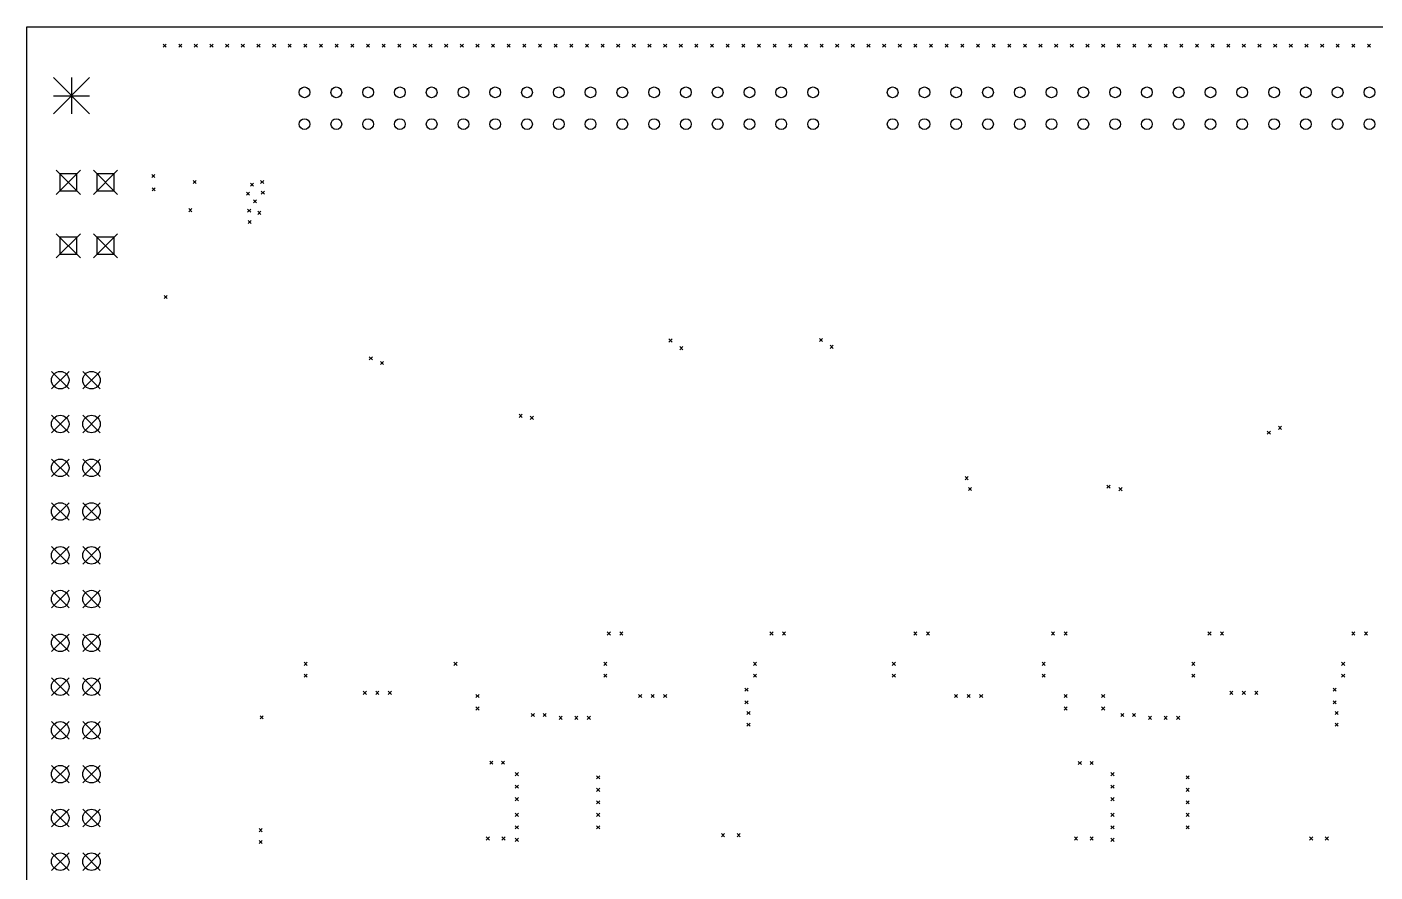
# Model space of a CAD drawing. Extents: x 53 to 275, y -173 to -40.
# Drawn here: x 55 to 162.7, y -107.6 to -40 of the extents above; entities that cross this region are included whole.
import ezdxf

# ---------------------------------------------------------------- set-up
doc = ezdxf.new("R2010")
doc.units = 0
doc.layers.add('BLACK', color=7, linetype='CONTINUOUS')

msp = doc.modelspace()

# ---------------------------------------------------------------- linework, layer by layer
at = {"layer": 'BLACK', "linetype": 'CONTINUOUS'}
for p, q in [((55, -140), (55, -40)), ((55, -40), (275, -40)), ((65.875, -41.375), (66.125, -41.625)), ((66.125, -41.375), (65.875, -41.625)), ((67.125, -41.375), (67.375, -41.625)), ((67.375, -41.375), (67.125, -41.625)), ((68.375, -41.375), (68.625, -41.625)), ((68.625, -41.375), (68.375, -41.625)), ((69.625, -41.375), (69.875, -41.625)), ((69.875, -41.375), (69.625, -41.625)), ((70.875, -41.375), (71.125, -41.625)), ((71.125, -41.375), (70.875, -41.625)), ((72.125, -41.375), (72.375, -41.625)), ((72.375, -41.375), (72.125, -41.625)), ((73.375, -41.375), (73.625, -41.625)), ((73.625, -41.375), (73.375, -41.625)), ((74.625, -41.375), (74.875, -41.625)), ((74.875, -41.375), (74.625, -41.625)), ((75.875, -41.375), (76.125, -41.625)), ((76.125, -41.375), (75.875, -41.625)), ((77.125, -41.375), (77.375, -41.625)), ((77.375, -41.375), (77.125, -41.625)), ((78.375, -41.375), (78.625, -41.625)), ((78.625, -41.375), (78.375, -41.625)), ((79.625, -41.375), (79.875, -41.625)), ((79.875, -41.375), (79.625, -41.625)), ((80.875, -41.375), (81.125, -41.625)), ((81.125, -41.375), (80.875, -41.625)), ((82.125, -41.375), (82.375, -41.625)), ((82.375, -41.375), (82.125, -41.625)), ((83.375, -41.375), (83.625, -41.625)), ((83.625, -41.375), (83.375, -41.625)), ((84.625, -41.375), (84.875, -41.625)), ((84.875, -41.375), (84.625, -41.625)), ((85.875, -41.375), (86.125, -41.625)), ((86.125, -41.375), (85.875, -41.625)), ((87.125, -41.375), (87.375, -41.625)), ((87.375, -41.375), (87.125, -41.625)), ((88.375, -41.375), (88.625, -41.625)), ((88.625, -41.375), (88.375, -41.625)), ((89.625, -41.375), (89.875, -41.625)), ((89.875, -41.375), (89.625, -41.625)), ((90.875, -41.375), (91.125, -41.625)), ((91.125, -41.375), (90.875, -41.625)), ((92.125, -41.375), (92.375, -41.625)), ((92.375, -41.375), (92.125, -41.625)), ((93.375, -41.375), (93.625, -41.625)), ((93.625, -41.375), (93.375, -41.625)), ((94.625, -41.375), (94.875, -41.625)), ((94.875, -41.375), (94.625, -41.625)), ((95.875, -41.375), (96.125, -41.625)), ((96.125, -41.375), (95.875, -41.625)), ((97.125, -41.375), (97.375, -41.625)), ((97.375, -41.375), (97.125, -41.625)), ((98.375, -41.375), (98.625, -41.625)), ((98.625, -41.375), (98.375, -41.625)), ((99.625, -41.375), (99.875, -41.625)), ((99.875, -41.375), (99.625, -41.625)), ((100.875, -41.375), (101.125, -41.625)), ((101.125, -41.375), (100.875, -41.625)), ((102.125, -41.375), (102.375, -41.625)), ((102.375, -41.375), (102.125, -41.625)), ((103.375, -41.375), (103.625, -41.625)), ((103.625, -41.375), (103.375, -41.625)), ((104.625, -41.375), (104.875, -41.625)), ((104.875, -41.375), (104.625, -41.625)), ((105.875, -41.375), (106.125, -41.625)), ((106.125, -41.375), (105.875, -41.625)), ((107.125, -41.375), (107.375, -41.625)), ((107.375, -41.375), (107.125, -41.625)), ((108.375, -41.375), (108.625, -41.625)), ((108.625, -41.375), (108.375, -41.625)), ((109.625, -41.375), (109.875, -41.625)), ((109.875, -41.375), (109.625, -41.625)), ((110.875, -41.375), (111.125, -41.625)), ((111.125, -41.375), (110.875, -41.625)), ((112.125, -41.375), (112.375, -41.625)), ((112.375, -41.375), (112.125, -41.625)), ((113.375, -41.375), (113.625, -41.625)), ((113.625, -41.375), (113.375, -41.625)), ((114.625, -41.375), (114.875, -41.625)), ((114.875, -41.375), (114.625, -41.625)), ((115.875, -41.375), (116.125, -41.625)), ((116.125, -41.375), (115.875, -41.625)), ((117.125, -41.375), (117.375, -41.625)), ((117.375, -41.375), (117.125, -41.625)), ((118.375, -41.375), (118.625, -41.625)), ((118.625, -41.375), (118.375, -41.625)), ((119.625, -41.375), (119.875, -41.625)), ((119.875, -41.375), (119.625, -41.625)), ((120.875, -41.375), (121.125, -41.625)), ((121.125, -41.375), (120.875, -41.625)), ((122.125, -41.375), (122.375, -41.625)), ((122.375, -41.375), (122.125, -41.625)), ((123.375, -41.375), (123.625, -41.625)), ((123.625, -41.375), (123.375, -41.625)), ((124.625, -41.375), (124.875, -41.625)), ((124.875, -41.375), (124.625, -41.625)), ((125.875, -41.375), (126.125, -41.625)), ((126.125, -41.375), (125.875, -41.625)), ((127.125, -41.375), (127.375, -41.625)), ((127.375, -41.375), (127.125, -41.625)), ((128.375, -41.375), (128.625, -41.625)), ((128.625, -41.375), (128.375, -41.625)), ((129.625, -41.375), (129.875, -41.625)), ((129.875, -41.375), (129.625, -41.625)), ((130.875, -41.375), (131.125, -41.625)), ((131.125, -41.375), (130.875, -41.625)), ((132.125, -41.375), (132.375, -41.625)), ((132.375, -41.375), (132.125, -41.625)), ((133.375, -41.375), (133.625, -41.625)), ((133.625, -41.375), (133.375, -41.625)), ((134.625, -41.375), (134.875, -41.625)), ((134.875, -41.375), (134.625, -41.625)), ((135.875, -41.375), (136.125, -41.625)), ((136.125, -41.375), (135.875, -41.625)), ((137.125, -41.375), (137.375, -41.625)), ((137.375, -41.375), (137.125, -41.625)), ((138.375, -41.375), (138.625, -41.625)), ((138.625, -41.375), (138.375, -41.625)), ((139.625, -41.375), (139.875, -41.625)), ((139.875, -41.375), (139.625, -41.625)), ((140.875, -41.375), (141.125, -41.625)), ((141.125, -41.375), (140.875, -41.625)), ((142.125, -41.375), (142.375, -41.625)), ((142.375, -41.375), (142.125, -41.625)), ((143.375, -41.375), (143.625, -41.625)), ((143.625, -41.375), (143.375, -41.625)), ((144.625, -41.375), (144.875, -41.625)), ((144.875, -41.375), (144.625, -41.625)), ((145.875, -41.375), (146.125, -41.625)), ((146.125, -41.375), (145.875, -41.625)), ((147.125, -41.375), (147.375, -41.625)), ((147.375, -41.375), (147.125, -41.625)), ((148.375, -41.375), (148.625, -41.625)), ((148.625, -41.375), (148.375, -41.625)), ((149.625, -41.375), (149.875, -41.625)), ((149.875, -41.375), (149.625, -41.625)), ((150.875, -41.375), (151.125, -41.625)), ((151.125, -41.375), (150.875, -41.625)), ((152.125, -41.375), (152.375, -41.625)), ((152.375, -41.375), (152.125, -41.625)), ((153.375, -41.375), (153.625, -41.625)), ((153.625, -41.375), (153.375, -41.625)), ((154.625, -41.375), (154.875, -41.625)), ((154.875, -41.375), (154.625, -41.625)), ((155.875, -41.375), (156.125, -41.625)), ((156.125, -41.375), (155.875, -41.625)), ((157.125, -41.375), (157.375, -41.625)), ((157.375, -41.375), (157.125, -41.625)), ((158.375, -41.375), (158.625, -41.625)), ((158.625, -41.375), (158.375, -41.625)), ((159.625, -41.375), (159.875, -41.625)), ((159.875, -41.375), (159.625, -41.625)), ((160.875, -41.375), (161.125, -41.625)), ((161.125, -41.375), (160.875, -41.625)), ((162.125, -41.375), (162.375, -41.625)), ((162.375, -41.375), (162.125, -41.625)), ((57.11, -44.05), (60.01, -46.95)), ((60.01, -44.05), (57.11, -46.95)), ((58.56, -44.05), (58.56, -46.95)), ((57.11, -45.5), (60.01, -45.5)), ((57.338, -51.4548), (59.2684, -53.3852)), ((59.2684, -51.4548), (57.338, -53.3852)), ((60.3098, -51.4548), (62.2402, -53.3852)), ((62.2402, -51.4548), (60.3098, -53.3852)), ((58.985706, -51.737494), (57.620694, -51.737494)), ((57.620694, -51.737494), (57.620694, -53.102506)), ((58.985706, -53.102506), (58.985706, -51.737494)), ((61.957506, -51.737494), (60.592494, -51.737494)), ((60.592494, -51.737494), (60.592494, -53.102506)), ((61.957506, -53.102506), (61.957506, -51.737494)), ((64.9772, -51.787), (65.2272, -52.037)), ((65.2272, -51.787), (64.9772, -52.037)), ((68.275, -52.275), (68.525, -52.525)), ((68.525, -52.275), (68.275, -52.525)), ((72.858828, -52.482925), (73.108828, -52.732925)), ((73.108828, -52.482925), (72.858828, -52.732925)), ((73.675, -52.275), (73.925, -52.525)), ((73.925, -52.275), (73.675, -52.525)), ((57.620694, -53.102506), (58.985706, -53.102506)), ((60.592494, -53.102506), (61.957506, -53.102506)), ((65.0006, -52.8594), (65.2506, -53.1094)), ((65.2506, -52.8594), (65.0006, -53.1094)), ((72.533651, -53.213859), (72.783651, -53.463859)), ((72.783651, -53.213859), (72.533651, -53.463859)), ((73.099358, -53.813858), (73.349358, -54.063858)), ((73.349358, -53.813858), (73.099358, -54.063858)), ((73.725, -53.125), (73.975, -53.375)), ((73.975, -53.125), (73.725, -53.375)), ((67.925, -54.525), (68.175, -54.775)), ((68.175, -54.525), (67.925, -54.775)), ((72.629517, -54.574092), (72.879517, -54.824092)), ((72.879517, -54.574092), (72.629517, -54.824092)), ((73.4373, -54.742357), (73.6873, -54.992357)), ((73.6873, -54.742357), (73.4373, -54.992357)), ((72.675, -55.475008), (72.925, -55.725008)), ((72.925, -55.475008), (72.675, -55.725008)), ((57.338, -56.5348), (59.2684, -58.4652)), ((59.2684, -56.5348), (57.338, -58.4652)), ((58.985706, -56.817494), (57.620694, -56.817494)), ((57.620694, -56.817494), (57.620694, -58.182506)), ((58.985706, -58.182506), (58.985706, -56.817494)), ((60.3098, -56.5348), (62.2402, -58.4652)), ((62.2402, -56.5348), (60.3098, -58.4652)), ((61.957506, -56.817494), (60.592494, -56.817494)), ((60.592494, -56.817494), (60.592494, -58.182506)), ((61.957506, -58.182506), (61.957506, -56.817494)), ((57.620694, -58.182506), (58.985706, -58.182506)), ((60.592494, -58.182506), (61.957506, -58.182506)), ((65.9658, -61.47), (66.2158, -61.72)), ((66.2158, -61.47), (65.9658, -61.72)), ((106.301, -64.9498), (106.551, -65.1998)), ((106.551, -64.9498), (106.301, -65.1998)), ((107.1646, -65.5594), (107.4146, -65.8094)), ((107.4146, -65.5594), (107.1646, -65.8094)), ((118.325, -64.9), (118.575, -65.15)), ((118.575, -64.9), (118.325, -65.15)), ((119.175, -65.45), (119.425, -65.7)), ((119.425, -65.45), (119.175, -65.7)), ((82.35, -66.375), (82.6, -66.625)), ((82.6, -66.375), (82.35, -66.625)), ((83.25, -66.75), (83.5, -67)), ((83.5, -66.75), (83.25, -67)), ((56.96, -67.549998), (58.36, -68.949998)), ((58.36, -67.549998), (56.96, -68.949998)), ((59.46, -67.549998), (60.86, -68.949998)), ((60.86, -67.549998), (59.46, -68.949998)), ((56.96, -71.049998), (58.36, -72.449998)), ((58.36, -71.049998), (56.96, -72.449998)), ((59.46, -71.049998), (60.86, -72.449998)), ((60.86, -71.049998), (59.46, -72.449998)), ((94.334669, -70.974669), (94.584669, -71.224669)), ((94.584669, -70.974669), (94.334669, -71.224669)), ((95.225, -71.135), (95.475, -71.385)), ((95.475, -71.135), (95.225, -71.385)), ((155.005, -71.935), (155.255, -72.185)), ((155.255, -71.935), (155.005, -72.185)), ((154.115, -72.325), (154.365, -72.575)), ((154.365, -72.325), (154.115, -72.575)), ((56.96, -74.549998), (58.36, -75.949998)), ((58.36, -74.549998), (56.96, -75.949998)), ((59.46, -74.549998), (60.86, -75.949998)), ((60.86, -74.549998), (59.46, -75.949998)), ((129.977523, -75.957523), (130.227523, -76.207523)), ((130.227523, -75.957523), (129.977523, -76.207523)), ((130.242502, -76.822502), (130.492502, -77.072502)), ((130.492502, -76.822502), (130.242502, -77.072502)), ((141.3022, -76.6338), (141.5522, -76.8838)), ((141.5522, -76.6338), (141.3022, -76.8838)), ((142.2674, -76.837), (142.5174, -77.087)), ((142.5174, -76.837), (142.2674, -77.087)), ((56.96, -78.049998), (58.36, -79.449998)), ((58.36, -78.049998), (56.96, -79.449998)), ((59.46, -78.049998), (60.86, -79.449998)), ((60.86, -78.049998), (59.46, -79.449998)), ((56.96, -81.549998), (58.36, -82.949998)), ((58.36, -81.549998), (56.96, -82.949998)), ((59.46, -81.549998), (60.86, -82.949998)), ((60.86, -81.549998), (59.46, -82.949998)), ((56.96, -85.049998), (58.36, -86.449998)), ((58.36, -85.049998), (56.96, -86.449998)), ((59.46, -85.049998), (60.86, -86.449998)), ((60.86, -85.049998), (59.46, -86.449998)), ((56.96, -88.549998), (58.36, -89.949998)), ((58.36, -88.549998), (56.96, -89.949998)), ((59.46, -88.549998), (60.86, -89.949998)), ((60.86, -88.549998), (59.46, -89.949998)), ((101.375, -88.375), (101.625, -88.625)), ((101.625, -88.375), (101.375, -88.625)), ((102.375, -88.375), (102.625, -88.625)), ((102.625, -88.375), (102.375, -88.625)), ((114.375, -88.375), (114.625, -88.625)), ((114.625, -88.375), (114.375, -88.625)), ((115.375, -88.375), (115.625, -88.625)), ((115.625, -88.375), (115.375, -88.625)), ((125.875, -88.375), (126.125, -88.625)), ((126.125, -88.375), (125.875, -88.625)), ((126.875, -88.375), (127.125, -88.625)), ((127.125, -88.375), (126.875, -88.625)), ((136.875, -88.375), (137.125, -88.625)), ((137.125, -88.375), (136.875, -88.625)), ((137.875, -88.375), (138.125, -88.625)), ((138.125, -88.375), (137.875, -88.625)), ((149.375, -88.375), (149.625, -88.625)), ((149.625, -88.375), (149.375, -88.625)), ((150.375, -88.375), (150.625, -88.625)), ((150.625, -88.375), (150.375, -88.625)), ((160.875, -88.375), (161.125, -88.625)), ((161.125, -88.375), (160.875, -88.625)), ((161.875, -88.375), (162.125, -88.625)), ((162.125, -88.375), (161.875, -88.625)), ((77.150354, -90.805), (77.400354, -91.055)), ((77.400354, -90.805), (77.150354, -91.055)), ((89.120354, -90.805), (89.370354, -91.055)), ((89.370354, -90.805), (89.120354, -91.055)), ((101.090354, -90.805), (101.340354, -91.055)), ((101.340354, -90.805), (101.090354, -91.055)), ((113.060354, -90.805), (113.310354, -91.055)), ((113.310354, -90.805), (113.060354, -91.055)), ((124.150354, -90.805), (124.400354, -91.055)), ((124.400354, -90.805), (124.150354, -91.055)), ((136.120354, -90.805), (136.370354, -91.055)), ((136.370354, -90.805), (136.120354, -91.055)), ((148.090354, -90.805), (148.340354, -91.055)), ((148.340354, -90.805), (148.090354, -91.055)), ((160.060354, -90.805), (160.310354, -91.055)), ((160.310354, -90.805), (160.060354, -91.055)), ((56.96, -92.049998), (58.36, -93.449998)), ((58.36, -92.049998), (56.96, -93.449998)), ((59.46, -92.049998), (60.86, -93.449998)), ((60.86, -92.049998), (59.46, -93.449998)), ((77.150354, -91.744646), (77.400354, -91.994646)), ((77.400354, -91.744646), (77.150354, -91.994646)), ((101.090354, -91.744646), (101.340354, -91.994646)), ((101.340354, -91.744646), (101.090354, -91.994646)), ((113.060354, -91.744646), (113.310354, -91.994646)), ((113.310354, -91.744646), (113.060354, -91.994646)), ((124.150354, -91.744646), (124.400354, -91.994646)), ((124.400354, -91.744646), (124.150354, -91.994646)), ((136.120354, -91.744646), (136.370354, -91.994646)), ((136.370354, -91.744646), (136.120354, -91.994646)), ((148.090354, -91.744646), (148.340354, -91.994646)), ((148.340354, -91.744646), (148.090354, -91.994646)), ((160.060354, -91.744646), (160.310354, -91.994646)), ((160.310354, -91.744646), (160.060354, -91.994646)), ((81.875, -93.125), (82.125, -93.375)), ((82.125, -93.125), (81.875, -93.375)), ((82.875, -93.125), (83.125, -93.375)), ((83.125, -93.125), (82.875, -93.375)), ((83.875, -93.125), (84.125, -93.375)), ((84.125, -93.125), (83.875, -93.375)), ((90.875, -93.375), (91.125, -93.625)), ((91.125, -93.375), (90.875, -93.625)), ((103.875, -93.375), (104.125, -93.625)), ((104.125, -93.375), (103.875, -93.625)), ((104.875, -93.375), (105.125, -93.625)), ((105.125, -93.375), (104.875, -93.625)), ((105.875, -93.375), (106.125, -93.625)), ((106.125, -93.375), (105.875, -93.625)), ((112.375, -92.875), (112.625, -93.125)), ((112.625, -92.875), (112.375, -93.125)), ((129.125, -93.375), (129.375, -93.625)), ((129.375, -93.375), (129.125, -93.625)), ((130.125, -93.375), (130.375, -93.625)), ((130.375, -93.375), (130.125, -93.625)), ((131.125, -93.375), (131.375, -93.625)), ((131.375, -93.375), (131.125, -93.625)), ((137.875, -93.375), (138.125, -93.625)), ((138.125, -93.375), (137.875, -93.625)), ((140.875, -93.375), (141.125, -93.625)), ((141.125, -93.375), (140.875, -93.625)), ((151.125, -93.125), (151.375, -93.375)), ((151.375, -93.125), (151.125, -93.375)), ((152.125, -93.125), (152.375, -93.375)), ((152.375, -93.125), (152.125, -93.375)), ((153.125, -93.125), (153.375, -93.375)), ((153.375, -93.125), (153.125, -93.375)), ((159.375, -92.875), (159.625, -93.125)), ((159.625, -92.875), (159.375, -93.125)), ((90.875, -94.375), (91.125, -94.625)), ((91.125, -94.375), (90.875, -94.625)), ((112.375, -93.875), (112.625, -94.125)), ((112.625, -93.875), (112.375, -94.125)), ((112.535354, -94.73), (112.785354, -94.98)), ((112.785354, -94.73), (112.535354, -94.98)), ((137.875, -94.375), (138.125, -94.625)), ((138.125, -94.375), (137.875, -94.625)), ((140.875, -94.375), (141.125, -94.625)), ((141.125, -94.375), (140.875, -94.625)), ((159.375, -93.875), (159.625, -94.125)), ((159.625, -93.875), (159.375, -94.125)), ((159.535354, -94.73), (159.785354, -94.98)), ((159.785354, -94.73), (159.535354, -94.98)), ((56.96, -95.549998), (58.36, -96.949998)), ((58.36, -95.549998), (56.96, -96.949998)), ((59.46, -95.549998), (60.86, -96.949998)), ((60.86, -95.549998), (59.46, -96.949998)), ((73.624669, -95.07382), (73.874669, -95.32382)), ((73.874669, -95.07382), (73.624669, -95.32382)), ((95.305, -94.894646), (95.555, -95.144646)), ((95.555, -94.894646), (95.305, -95.144646)), ((96.244646, -94.894646), (96.494646, -95.144646)), ((96.494646, -94.894646), (96.244646, -95.144646)), ((97.525, -95.125), (97.775, -95.375)), ((97.775, -95.125), (97.525, -95.375)), ((98.775, -95.125), (99.025, -95.375)), ((99.025, -95.125), (98.775, -95.375)), ((99.775, -95.125), (100.025, -95.375)), ((100.025, -95.125), (99.775, -95.375)), ((112.535354, -95.669646), (112.785354, -95.919646)), ((112.785354, -95.669646), (112.535354, -95.919646)), ((142.405, -94.894646), (142.655, -95.144646)), ((142.655, -94.894646), (142.405, -95.144646)), ((143.344646, -94.894646), (143.594646, -95.144646)), ((143.594646, -94.894646), (143.344646, -95.144646)), ((144.625, -95.125), (144.875, -95.375)), ((144.875, -95.125), (144.625, -95.375)), ((145.875, -95.125), (146.125, -95.375)), ((146.125, -95.125), (145.875, -95.375)), ((146.875, -95.125), (147.125, -95.375)), ((147.125, -95.125), (146.875, -95.375)), ((159.535354, -95.669646), (159.785354, -95.919646)), ((159.785354, -95.669646), (159.535354, -95.919646)), ((56.96, -99.049998), (58.36, -100.449998)), ((58.36, -99.049998), (56.96, -100.449998)), ((59.46, -99.049998), (60.86, -100.449998)), ((60.86, -99.049998), (59.46, -100.449998)), ((91.985023, -98.705), (92.235023, -98.955)), ((92.235023, -98.705), (91.985023, -98.955)), ((92.924669, -98.705), (93.174669, -98.955)), ((93.174669, -98.705), (92.924669, -98.955)), ((139.015377, -98.735354), (139.265377, -98.985354)), ((139.265377, -98.735354), (139.015377, -98.985354)), ((139.955023, -98.735354), (140.205023, -98.985354)), ((140.205023, -98.735354), (139.955023, -98.985354)), ((94.025, -99.625), (94.275, -99.875)), ((94.275, -99.625), (94.025, -99.875)), ((100.525, -99.875), (100.775, -100.125)), ((100.775, -99.875), (100.525, -100.125)), ((141.625, -99.625), (141.875, -99.875)), ((141.875, -99.625), (141.625, -99.875)), ((147.625, -99.875), (147.875, -100.125)), ((147.875, -99.875), (147.625, -100.125)), ((94.025, -100.625), (94.275, -100.875)), ((94.275, -100.625), (94.025, -100.875)), ((100.525, -100.875), (100.775, -101.125)), ((100.775, -100.875), (100.525, -101.125)), ((141.625, -100.625), (141.875, -100.875)), ((141.875, -100.625), (141.625, -100.875)), ((147.625, -100.875), (147.875, -101.125)), ((147.875, -100.875), (147.625, -101.125)), ((94.025, -101.625), (94.275, -101.875)), ((94.275, -101.625), (94.025, -101.875)), ((100.525, -101.875), (100.775, -102.125)), ((100.775, -101.875), (100.525, -102.125)), ((141.625, -101.625), (141.875, -101.875)), ((141.875, -101.625), (141.625, -101.875)), ((147.625, -101.875), (147.875, -102.125)), ((147.875, -101.875), (147.625, -102.125)), ((56.96, -102.549998), (58.36, -103.949998)), ((58.36, -102.549998), (56.96, -103.949998)), ((59.46, -102.549998), (60.86, -103.949998)), ((60.86, -102.549998), (59.46, -103.949998)), ((94.025, -102.875), (94.275, -103.125)), ((94.275, -102.875), (94.025, -103.125)), ((100.525, -102.875), (100.775, -103.125)), ((100.775, -102.875), (100.525, -103.125)), ((141.625, -102.875), (141.875, -103.125)), ((141.875, -102.875), (141.625, -103.125)), ((147.625, -102.875), (147.875, -103.125)), ((147.875, -102.875), (147.625, -103.125)), ((73.545315, -104.105354), (73.795315, -104.355354)), ((73.795315, -104.105354), (73.545315, -104.355354)), ((94.025, -103.875), (94.275, -104.125)), ((94.275, -103.875), (94.025, -104.125)), ((100.525, -103.875), (100.775, -104.125)), ((100.775, -103.875), (100.525, -104.125)), ((141.625, -103.875), (141.875, -104.125)), ((141.875, -103.875), (141.625, -104.125)), ((147.625, -103.875), (147.875, -104.125)), ((147.875, -103.875), (147.625, -104.125)), ((73.545315, -105.045), (73.795315, -105.295)), ((73.795315, -105.045), (73.545315, -105.295)), ((91.704669, -104.774646), (91.954669, -105.024646)), ((91.954669, -104.774646), (91.704669, -105.024646)), ((92.954669, -104.774646), (93.204669, -105.024646)), ((93.204669, -104.774646), (92.954669, -105.024646)), ((94.025, -104.875), (94.275, -105.125)), ((94.275, -104.875), (94.025, -105.125)), ((110.505, -104.499469), (110.755, -104.749469)), ((110.755, -104.499469), (110.505, -104.749469)), ((111.755, -104.499469), (112.005, -104.749469)), ((112.005, -104.499469), (111.755, -104.749469)), ((138.704669, -104.774646), (138.954669, -105.024646)), ((138.954669, -104.774646), (138.704669, -105.024646)), ((139.954669, -104.774646), (140.204669, -105.024646)), ((140.204669, -104.774646), (139.954669, -105.024646)), ((141.625, -104.875), (141.875, -105.125)), ((141.875, -104.875), (141.625, -105.125)), ((157.505, -104.774646), (157.755, -105.024646)), ((157.755, -104.774646), (157.505, -105.024646)), ((158.755, -104.774646), (159.005, -105.024646)), ((159.005, -104.774646), (158.755, -105.024646)), ((56.96, -106.049998), (58.36, -107.449998)), ((58.36, -106.049998), (56.96, -107.449998)), ((59.46, -106.049998), (60.86, -107.449998)), ((60.86, -106.049998), (59.46, -107.449998))]:
    msp.add_line(p, q, dxfattribs=at)
at = {"layer": 'BLACK'}
for centre, radius in [((77.18, -45.23), 0.429996), ((79.72, -45.23), 0.429996), ((82.26, -45.23), 0.429996), ((84.8, -45.23), 0.429996), ((87.34, -45.23), 0.429996), ((89.88, -45.23), 0.429996), ((92.42, -45.23), 0.429996), ((94.96, -45.23), 0.429996), ((97.5, -45.23), 0.429996), ((100.04, -45.23), 0.429996), ((102.58, -45.23), 0.429996), ((105.12, -45.23), 0.429996), ((107.66, -45.23), 0.429996), ((110.2, -45.23), 0.429996), ((112.74, -45.23), 0.429996), ((115.28, -45.23), 0.429996), ((117.82, -45.23), 0.429996), ((124.18, -45.23), 0.429996), ((126.72, -45.23), 0.429996), ((129.26, -45.23), 0.429996), ((131.8, -45.23), 0.429996), ((134.34, -45.23), 0.429996), ((136.88, -45.23), 0.429996), ((139.42, -45.23), 0.429996), ((141.96, -45.23), 0.429996), ((144.5, -45.23), 0.429996), ((147.04, -45.23), 0.429996), ((149.58, -45.23), 0.429996), ((152.12, -45.23), 0.429996), ((154.66, -45.23), 0.429996), ((157.2, -45.23), 0.429996), ((159.74, -45.23), 0.429996), ((162.28, -45.23), 0.429996), ((77.18, -47.77), 0.429996), ((79.72, -47.77), 0.429996), ((82.26, -47.77), 0.429996), ((84.8, -47.77), 0.429996), ((87.34, -47.77), 0.429996), ((89.88, -47.77), 0.429996), ((92.42, -47.77), 0.429996), ((94.96, -47.77), 0.429996), ((97.5, -47.77), 0.429996), ((100.04, -47.77), 0.429996), ((102.58, -47.77), 0.429996), ((105.12, -47.77), 0.429996), ((107.66, -47.77), 0.429996), ((110.2, -47.77), 0.429996), ((112.74, -47.77), 0.429996), ((115.28, -47.77), 0.429996), ((117.82, -47.77), 0.429996), ((124.18, -47.77), 0.429996), ((126.72, -47.77), 0.429996), ((129.26, -47.77), 0.429996), ((131.8, -47.77), 0.429996), ((134.34, -47.77), 0.429996), ((136.88, -47.77), 0.429996), ((139.42, -47.77), 0.429996), ((141.96, -47.77), 0.429996), ((144.5, -47.77), 0.429996), ((147.04, -47.77), 0.429996), ((149.58, -47.77), 0.429996), ((152.12, -47.77), 0.429996), ((154.66, -47.77), 0.429996), ((157.2, -47.77), 0.429996), ((159.74, -47.77), 0.429996), ((162.28, -47.77), 0.429996), ((57.66, -68.249998), 0.7), ((60.16, -68.249998), 0.7), ((57.66, -71.749998), 0.7), ((60.16, -71.749998), 0.7), ((57.66, -75.249998), 0.7), ((60.16, -75.249998), 0.7), ((57.66, -78.749998), 0.7), ((60.16, -78.749998), 0.7), ((57.66, -82.249998), 0.7), ((60.16, -82.249998), 0.7), ((57.66, -85.749998), 0.7), ((60.16, -85.749998), 0.7), ((57.66, -89.249998), 0.7), ((60.16, -89.249998), 0.7), ((57.66, -92.749998), 0.7), ((60.16, -92.749998), 0.7), ((57.66, -96.249998), 0.7), ((60.16, -96.249998), 0.7), ((57.66, -99.749998), 0.7), ((60.16, -99.749998), 0.7), ((57.66, -103.249998), 0.7), ((60.16, -103.249998), 0.7), ((57.66, -106.749998), 0.7), ((60.16, -106.749998), 0.7)]:
    msp.add_circle(centre, radius, dxfattribs=at)

doc.saveas('drawing.dxf')
